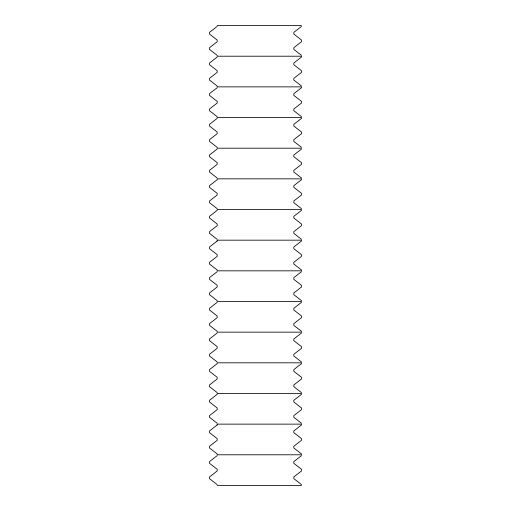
<?xml version="1.0" encoding="UTF-8"?>
<svg xmlns="http://www.w3.org/2000/svg" width="511" height="511" viewBox="0 0 511 511"><rect width="100%" height="100%" fill="white"/><g stroke="black" fill="none" stroke-linecap="round" stroke-linejoin="round"><path stroke-width="0.77" d="M217.175 26.4L209.51 32.365L209.51 34.065L217.175 40.03L217.175 41.73L209.51 47.695L209.51 49.395L217.175 55.36L217.175 56.21L301.49 56.21L301.49 57.06L293.825 63.025L293.825 64.725L301.49 70.69L301.49 72.39L293.825 78.355L293.825 80.055L301.49 86.02M217.175 57.06L209.51 63.025L209.51 64.725L217.175 70.69L217.175 72.39L209.51 78.355L209.51 80.055L217.175 86.02L217.175 86.87L301.49 86.87L301.49 87.72L293.825 93.685L293.825 95.385L301.49 101.35L301.49 103.05L293.825 109.015L293.825 110.715L301.49 116.68M217.175 87.72L209.51 93.685L209.51 95.385L217.175 101.35L217.175 103.05L209.51 109.015L209.51 110.715L217.175 116.68L217.175 117.53L301.49 117.53L301.49 118.38L293.825 124.345L293.825 126.045L301.49 132.01L301.49 133.71L293.825 139.675L293.825 141.375L301.49 147.34M301.49 26.4L293.825 32.365L293.825 34.065L301.49 40.03L301.49 41.73L293.825 47.695L293.825 49.395L301.49 55.36M217.175 118.38L209.51 124.345L209.51 126.045L217.175 132.01L217.175 133.71L209.51 139.675L209.51 141.375L217.175 147.34L217.175 148.19L301.49 148.19M217.175 149.04L209.51 155.005L209.51 156.705L217.175 162.67L217.175 164.37L209.51 170.335L209.51 172.035L217.175 178M301.49 149.04L293.825 155.005L293.825 156.705L301.49 162.67L301.49 164.37L293.825 170.335L293.825 172.035L301.49 178M217.175 271.68L209.51 277.645L209.51 279.345L217.175 285.31L217.175 287.01L209.51 292.975L209.51 294.675L217.175 300.64L217.175 301.49L301.49 301.49L301.49 300.64L293.825 294.675L293.825 292.975L301.49 287.01L301.49 285.31L293.825 279.345L293.825 277.645L301.49 271.68M217.175 302.34L209.51 308.305L209.51 310.005L217.175 315.97L217.175 317.67L209.51 323.635L209.51 325.335L217.175 331.3L217.175 332.15L301.49 332.15L301.49 331.3L293.825 325.335L293.825 323.635L301.49 317.67L301.49 315.97L293.825 310.005L293.825 308.305L301.49 302.34M217.175 333L209.51 338.965L209.51 340.665L217.175 346.63L217.175 348.33L209.51 354.295L209.51 355.995L217.175 361.96M301.49 333L293.825 338.965L293.825 340.665L301.49 346.63L301.49 348.33L293.825 354.295L293.825 355.995L301.49 361.96M217.175 455.64L209.51 461.605L209.51 463.305L217.175 469.27L217.175 470.97L209.51 476.935L209.51 478.635L217.175 484.6M301.49 455.64L293.825 461.605L293.825 463.305L301.49 469.27L301.49 470.97L293.825 476.935L293.825 478.635L301.49 484.6M217.175 25.55L301.49 25.55M217.175 485.45L301.49 485.45M301.49 208.66L293.825 202.695L293.825 200.995L301.49 195.03L301.49 193.33L293.825 187.365L293.825 185.665L301.49 179.7L301.49 178.85L217.175 178.85L217.175 179.7L209.51 185.665L209.51 187.365L217.175 193.33L217.175 195.03L209.51 200.995L209.51 202.695L217.175 208.66M301.49 239.32L293.825 233.355L293.825 231.655L301.49 225.69L301.49 223.99L293.825 218.025L293.825 216.325L301.49 210.36L301.49 209.51L217.175 209.51L217.175 210.36L209.51 216.325L209.51 218.025L217.175 223.99L217.175 225.69L209.51 231.655L209.51 233.355L217.175 239.32M301.49 392.62L293.825 386.655L293.825 384.955L301.49 378.99L301.49 377.29L293.825 371.325L293.825 369.625L301.49 363.66L301.49 362.81L217.175 362.81L217.175 363.66L209.51 369.625L209.51 371.325L217.175 377.29L217.175 378.99L209.51 384.955L209.51 386.655L217.175 392.62M301.49 423.28L293.825 417.315L293.825 415.615L301.49 409.65L301.49 407.95L293.825 401.985L293.825 400.285L301.49 394.32L301.49 393.47L217.175 393.47L217.175 394.32L209.51 400.285L209.51 401.985L217.175 407.95L217.175 409.65L209.51 415.615L209.51 417.315L217.175 423.28M217.175 241.02L209.51 246.985L209.51 248.685L217.175 254.65L217.175 256.35L209.51 262.315L209.51 264.015L217.175 269.98L217.175 270.83L301.49 270.83L301.49 269.98L293.825 264.015L293.825 262.315L301.49 256.35L301.49 254.65L293.825 248.685L293.825 246.985L301.49 241.02L301.49 240.17L217.175 240.17L217.175 241.02M217.175 424.98L209.51 430.945L209.51 432.645L217.175 438.61L217.175 440.31L209.51 446.275L209.51 447.975L217.175 453.94L217.175 454.79L301.49 454.79L301.49 453.94L293.825 447.975L293.825 446.275L301.49 440.31L301.49 438.61L293.825 432.645L293.825 430.945L301.49 424.98L301.49 424.13L217.175 424.13L217.175 424.98"/></g></svg>
